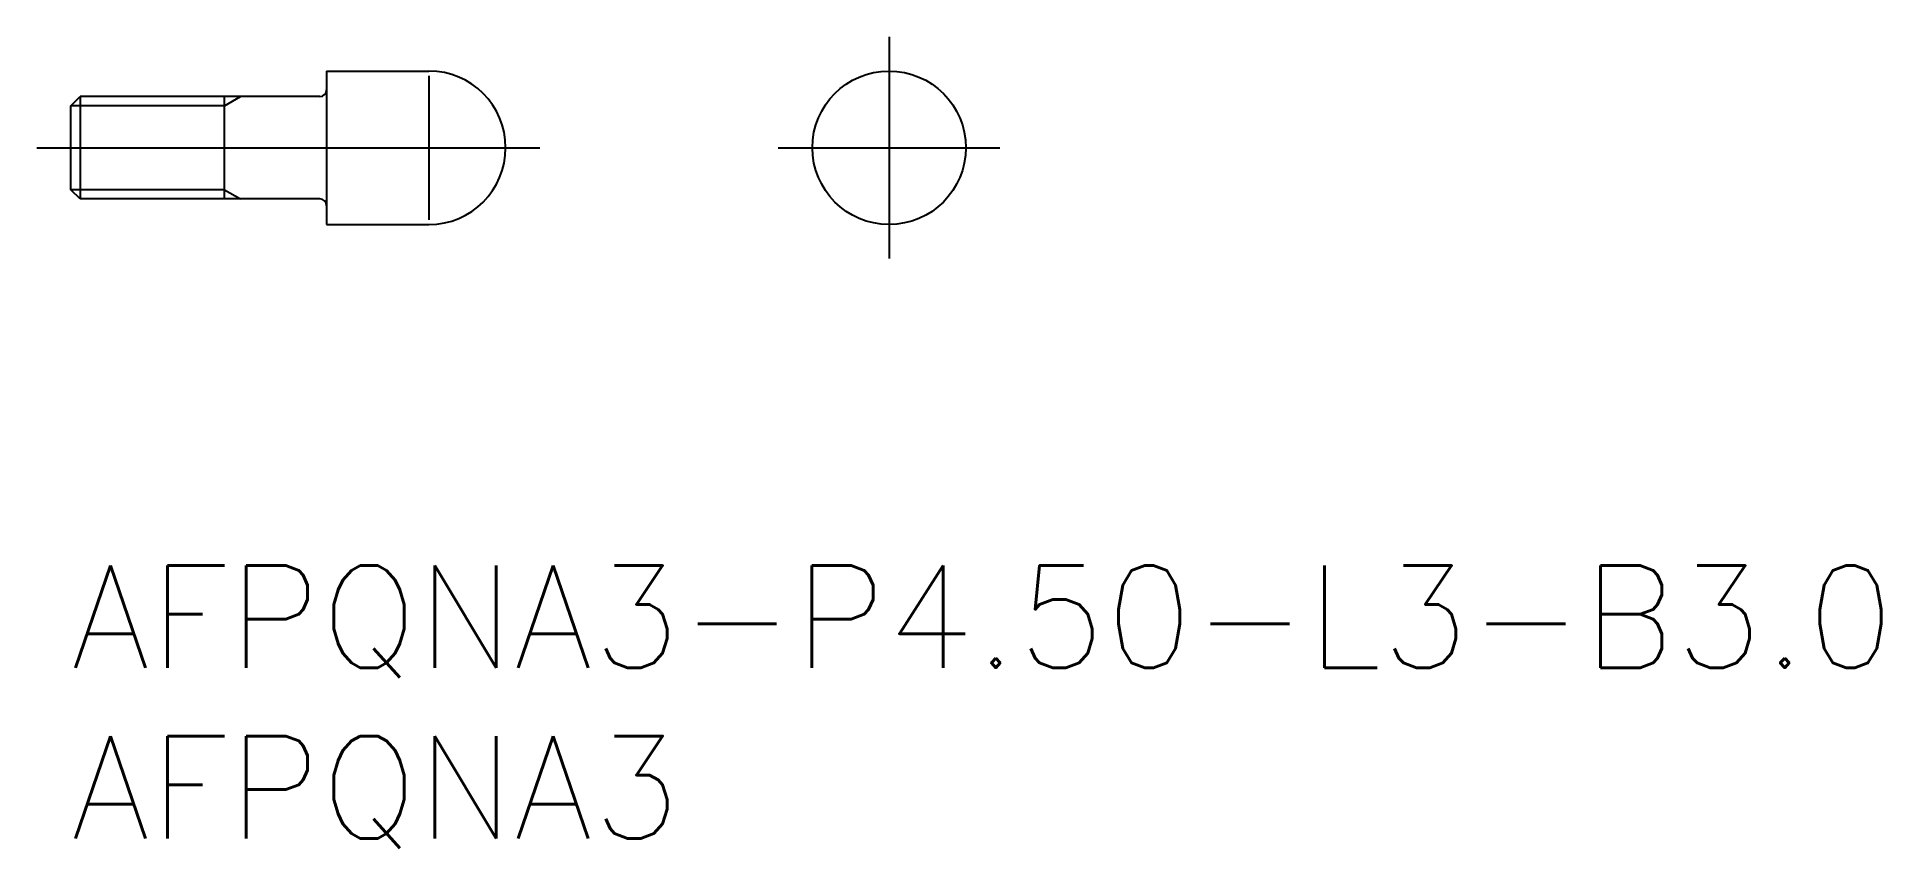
# Model space of a CAD drawing. Extents: x -1 to 53.1, y -8.3 to 15.5.
import ezdxf

# ---------------------------------------------------------------- set-up
doc = ezdxf.new("R2010")
doc.units = 0
doc.header["$LTSCALE"] = 0.5
doc.linetypes.add('CENTER', pattern=[50.8, 31.75, -6.35, 6.35, -6.35])
for name, color, linetype in [('MSM_CENTER', 1, 'CENTER'), ('MSM_CONTINUOUS', 7, 'CONTINUOUS'), ('MSM_NARROW', 5, 'CONTINUOUS'), ('MSM_PART_NUMBER', 7, 'CONTINUOUS')]:
    doc.layers.add(name, color=color, linetype=linetype)
doc.styles.get("Standard").update_dxf_attribs({"font": 'txt.shx', "height": 3, "bigfont": 'bigfont.shx'})

# ---------------------------------------------------------------- blocks, each defined once
blk = doc.blocks.new('*U11')
at = {"layer": 'MSM_PART_NUMBER'}
blk.add_text('AFPQNA3-P4.50-L3-B3.0', height=3, dxfattribs=at).set_placement((0, -3))
blk = doc.blocks.new('*U12')
at = {"layer": 'MSM_PART_NUMBER'}
blk.add_text('AFPQNA3', height=3, dxfattribs=at).set_placement((0, -8))

msp = doc.modelspace()

# ---------------------------------------------------------------- linework, layer by layer
at = {"layer": 'MSM_CENTER'}
for p, q in [((24, 15.5), (24, 9)), ((-1, 12.25), (13.75, 12.25)), ((20.75, 12.25), (27.25, 12.25))]:
    msp.add_line(p, q, dxfattribs=at)
at = {"layer": 'MSM_CONTINUOUS'}
for p, q in [((7.5, 14.5), (7.5, 10)), ((7.5, 14.5), (10.5, 14.5)), ((0, 13.479), (0.27, 13.75)), ((0.27, 13.75), (0.27, 10.75)), ((7.3, 13.75), (0.27, 13.75)), ((4.5, 10.75), (4.5, 13.75)), ((0, 11.02), (0, 13.479)), ((0.27, 10.75), (0, 11.02)), ((7.3, 10.75), (0.27, 10.75)), ((7.5, 10), (10.5, 10))]:
    msp.add_line(p, q, dxfattribs=at)
msp.add_circle((24, 12.25), 2.25, dxfattribs=at)
for centre, radius, start, end in [((10.5, 12.25), 2.25, 270, 90), ((7.3, 13.95), 0.2, 270, 0), ((7.3, 10.55), 0.2, 0, 90)]:
    msp.add_arc(centre, radius, start, end, dxfattribs=at)
at = {"layer": 'MSM_NARROW'}
for p, q in [((10.5, 14.36), (10.5, 10.14)), ((4.5, 13.479), (4.969, 13.75)), ((4.5, 13.479), (0, 13.479)), ((4.5, 11.02), (0, 11.02)), ((4.5, 11.02), (4.969, 10.75))]:
    msp.add_line(p, q, dxfattribs=at)

# ---------------------------------------------------------------- block references
at = {"layer": 'MSM_CONTINUOUS'}
for name in ['*U11', '*U12']:
    msp.add_blockref(name, (0, 0), dxfattribs=at)

doc.saveas('drawing.dxf')
